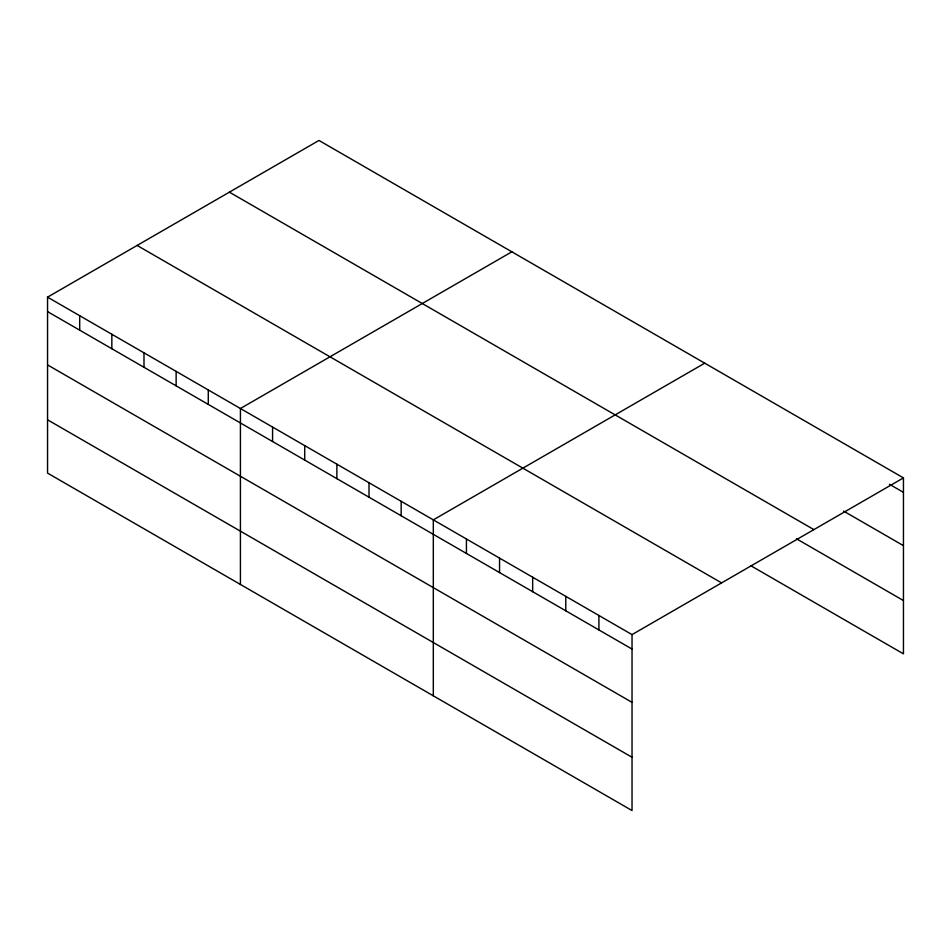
<?xml version="1.0" encoding="UTF-8"?>
<svg xmlns="http://www.w3.org/2000/svg" width="951" height="951" viewBox="0 0 951 951"><rect width="100%" height="100%" fill="white"/><g stroke="black" fill="none" stroke-linecap="round" stroke-linejoin="round"><path stroke-width="1.43" d="M47.55 297.152L632.035 634.602L632.035 810.549L47.55 473.099L47.55 297.152L318.965 140.451L903.45 477.901L903.45 653.848L750.589 565.583M511.852 251.813L240.425 408.514L240.425 584.461M704.727 363.175L433.311 519.876L433.311 695.811M632.035 634.602L903.45 477.901M889.435 484.261L903.45 492.356M843.573 511.079L903.45 545.648M229.405 192.161L813.878 529.612M796.451 538.777L903.45 600.557M137.122 245.441L721.595 582.892M47.55 311.607L632.035 649.058M47.55 364.899L632.035 702.349M47.55 419.807L632.035 757.258M598.916 615.487L598.916 629.931M565.786 596.36L565.786 610.815M532.667 577.233L532.667 591.688M499.548 558.118L499.548 572.573M466.43 538.991L466.43 553.446M401.167 501.308L401.167 515.763M369.012 482.751L369.012 497.207M336.868 464.195L336.868 478.65M304.724 445.639L304.724 460.082M272.58 427.07L272.58 441.526M208.281 389.958L208.281 404.413M176.137 371.389L176.137 385.844M143.993 352.833L143.993 367.288M111.838 334.276L111.838 348.732M79.694 315.72L79.694 330.163"/></g></svg>
